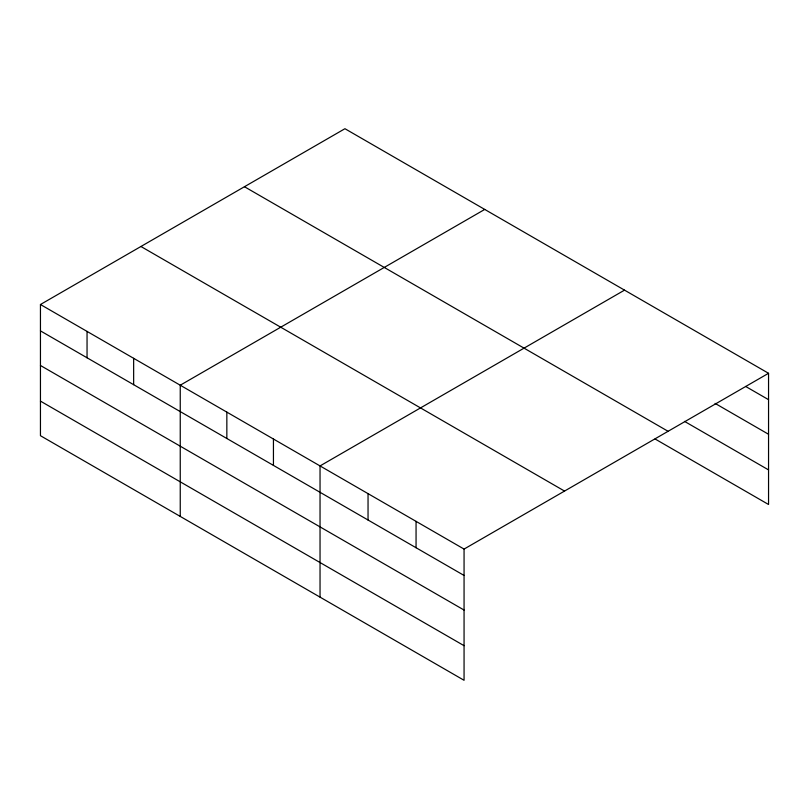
<?xml version="1.0" encoding="UTF-8"?>
<svg xmlns="http://www.w3.org/2000/svg" width="809" height="809" viewBox="0 0 809 809"><rect width="100%" height="100%" fill="white"/><g stroke="black" fill="none" stroke-linecap="round" stroke-linejoin="round"><path stroke-width="1.21" d="M655.068 438.974L768.55 504.492L768.55 373.293L344.937 128.712L40.45 304.508L40.45 435.707L464.063 680.288L464.063 549.078L40.45 304.508M484.733 209.43L180.245 385.215L180.245 516.425M624.518 290.138L320.04 465.923L320.04 597.133M464.063 549.078L768.55 373.293M745.635 386.439L768.55 399.666M715.085 403.388L768.55 434.261M684.535 421.388L768.55 469.898M244.46 186.727L668.072 431.298M140.928 246.492L564.54 491.073M40.45 330.881L464.063 575.452M40.45 365.476L464.063 610.047M40.45 401.122L464.063 645.693M416.059 521.36L416.059 547.733M368.044 493.642L368.044 520.025M273.442 439.024L273.442 465.397M226.844 412.125L226.844 438.498M133.647 358.316L133.647 384.69M87.048 331.407L87.048 357.79"/></g></svg>
